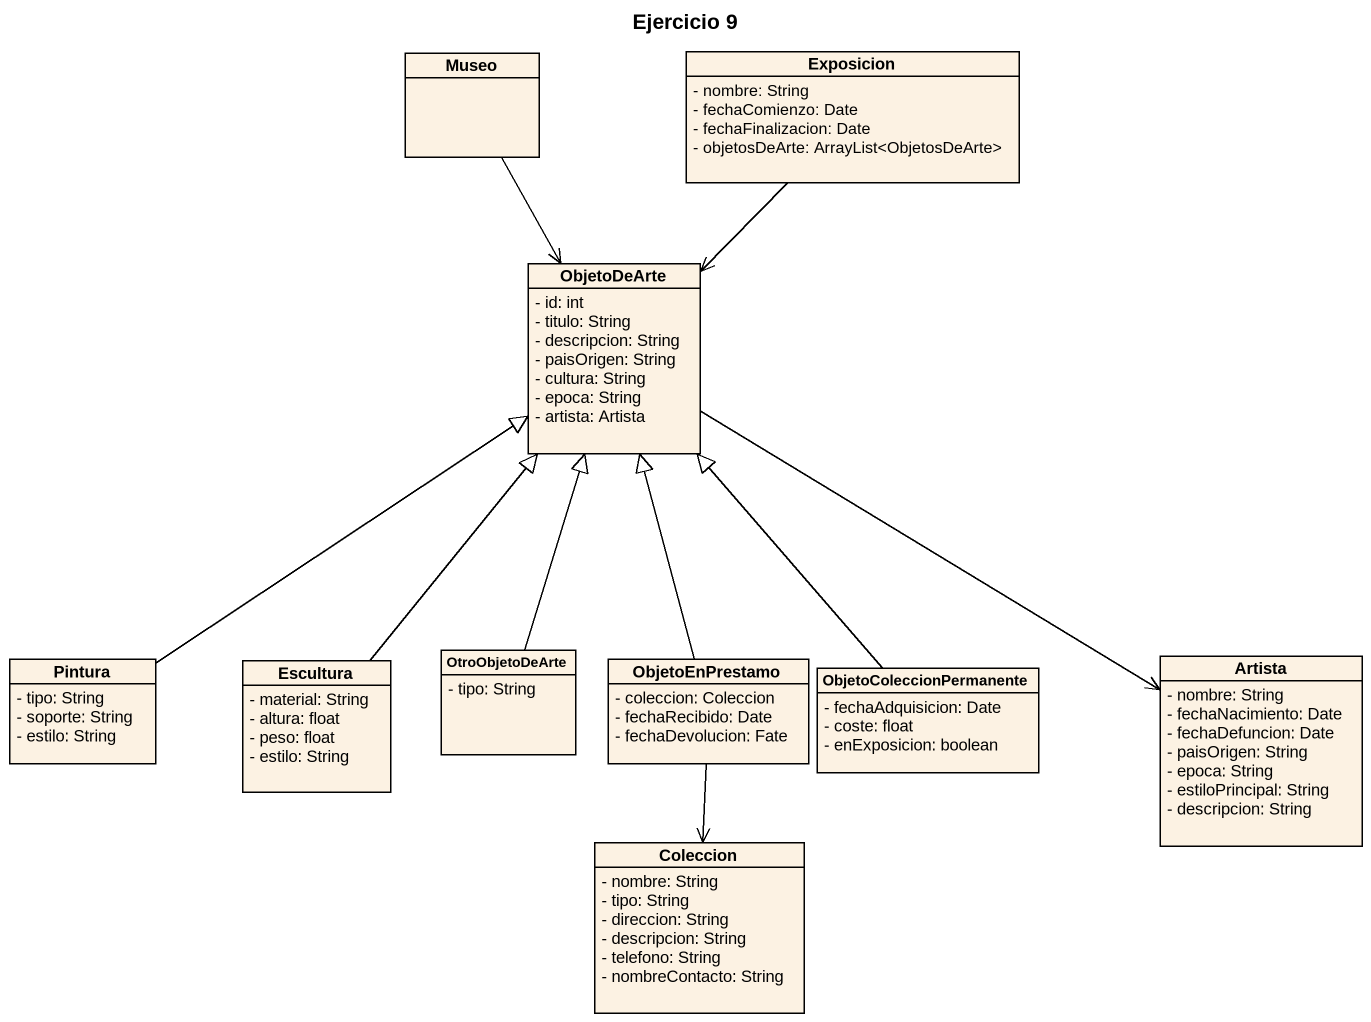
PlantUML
@startuml
title Ejercicio 9
hide circle
hide empty members
skinparam classAttributeIconSize 0
class Museo
class Exposicion {
  - nombre: String
  - fechaComienzo: Date
  - fechaFinalizacion: Date
  - objetosDeArte: ArrayList<ObjetosDeArte>
}
class ObjetoDeArte {
  - id: int
  - titulo: String
  - descripcion: String
  - paisOrigen: String
  - cultura: String
  - epoca: String
  - artista: Artista
}
class OtroObjetoDeArte {
  - tipo: String
}
class Pintura {
  - tipo: String
  - soporte: String
  - estilo: String
}
class Escultura {
  - material: String
  - altura: float
  - peso: float
  - estilo: String
}
class ObjetoEnPrestamo {
  - coleccion: Coleccion
  - fechaRecibido: Date
  - fechaDevolucion: Fate
}
class ObjetoColeccionPermanente {
  - fechaAdquisicion: Date
  - coste: float
  - enExposicion: boolean
}
class Artista {
  - nombre: String
  - fechaNacimiento: Date
  - fechaDefuncion: Date
  - paisOrigen: String
  - epoca: String
  - estiloPrincipal: String
  - descripcion: String
}
class Coleccion {
  - nombre: String
  - tipo: String
  - direccion: String
  - descripcion: String
  - telefono: String
  - nombreContacto: String
}
Museo --> ObjetoDeArte
Exposicion --> ObjetoDeArte
ObjetoDeArte --> Artista
OtroObjetoDeArte -up-|> ObjetoDeArte
Pintura -up-|> ObjetoDeArte
Escultura -up-|> ObjetoDeArte
ObjetoEnPrestamo -up-|> ObjetoDeArte
ObjetoEnPrestamo --> Coleccion
ObjetoColeccionPermanente -up-|> ObjetoDeArte
@enduml
